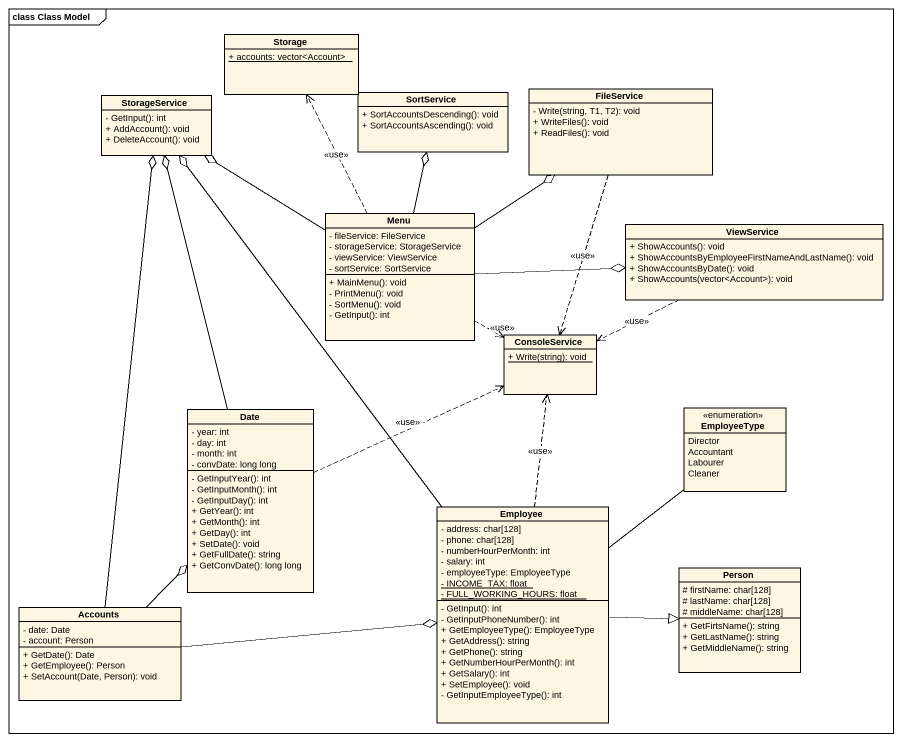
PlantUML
@startuml
mainframe class Class Model
hide circle
hide empty members
skinparam classAttributeIconSize 0
class "Storage" as Storage_ {
  {static} + accounts: vector<Account>
}
class SortService {
  + SortAccountsDescending(): void
  + SortAccountsAscending(): void
}
class FileService {
  - Write(string, T1, T2): void
  + WriteFiles(): void
  + ReadFiles(): void
}
class StorageService {
  - GetInput(): int
  + AddAccount(): void
  + DeleteAccount(): void
}
class Menu {
  - fileService: FileService
  - storageService: StorageService
  - viewService: ViewService
  - sortService: SortService
  + MainMenu(): void
  - PrintMenu(): void
  - SortMenu(): void
  - GetInput(): int
}
class ViewService {
  + ShowAccounts(): void
  + ShowAccountsByEmployeeFirstNameAndLastName(): void
  + ShowAccountsByDate(): void
  + ShowAccounts(vector<Account>): void
}
class ConsoleService {
  {static} + Write(string): void
}
class Date {
  - year: int
  - day: int
  - month: int
  - convDate: long long
  - GetInputYear(): int
  - GetInputMonth(): int
  - GetInputDay(): int
  + GetYear(): int
  + GetMonth(): int
  + GetDay(): int
  + SetDate(): void
  + GetFullDate(): string
  + GetConvDate(): long long
}
enum EmployeeType {
  Director
  Accountant
  Labourer
  Cleaner
}
class Employee {
  - address: char[128]
  - phone: char[128]
  - numberHourPerMonth: int
  - salary: int
  - employeeType: EmployeeType
  {static} - INCOME_TAX: float
  {static} - FULL_WORKING_HOURS: float
  - GetInput(): int
  - GetInputPhoneNumber(): int
  + GetEmployeeType(): EmployeeType
  + GetAddress(): string
  + GetPhone(): string
  + GetNumberHourPerMonth(): int
  + GetSalary(): int
  + SetEmployee(): void
  - GetInputEmployeeType(): int
}
class "Person" as Person_ {
  # firstName: char[128]
  # lastName: char[128]
  # middleName: char[128]
  + GetFirtsName(): string
  + GetLastName(): string
  + GetMiddleName(): string
}
class Accounts {
  - date: Date
  - account: Person
  + GetDate(): Date
  + GetEmployee(): Person
  + SetAccount(Date, Person): void
}
FileService ..> ConsoleService : <<use>>
Menu .up.> Storage_ : <<use>>
Menu -up-o SortService
Menu -up-o FileService
Menu -up-o StorageService
Menu -right-o ViewService
Menu .right.> ConsoleService : <<use>>
ViewService .left.> ConsoleService : <<use>>
Date -up-o StorageService
Date .right.> ConsoleService : <<use>>
Employee -up-o StorageService
Employee .up.> ConsoleService : <<use>>
Employee -up- EmployeeType
Employee -right-|> Person_
Accounts -up-o StorageService
Accounts -up-o Date
Accounts -right-o Employee
@enduml
